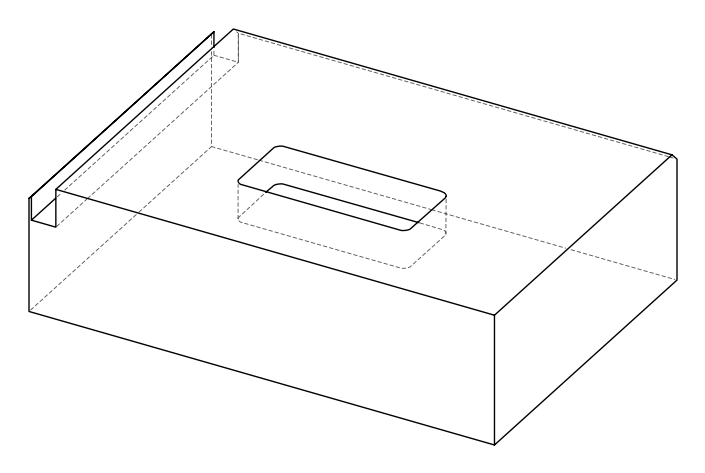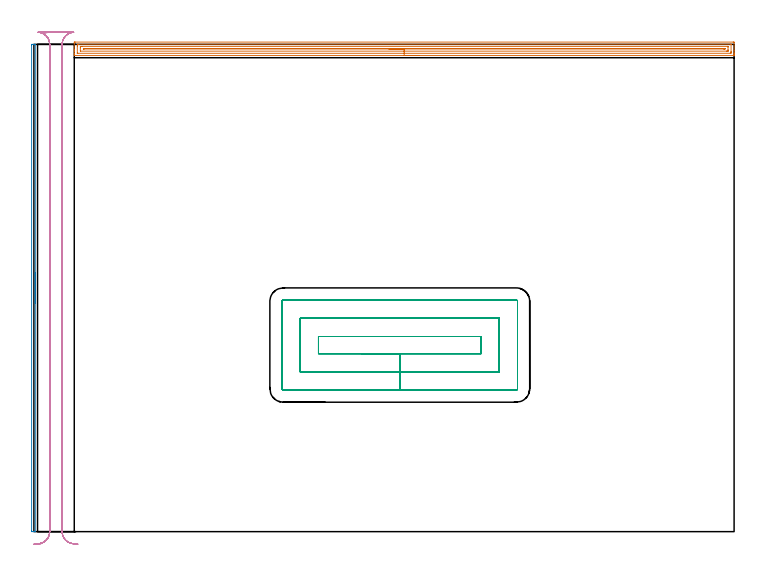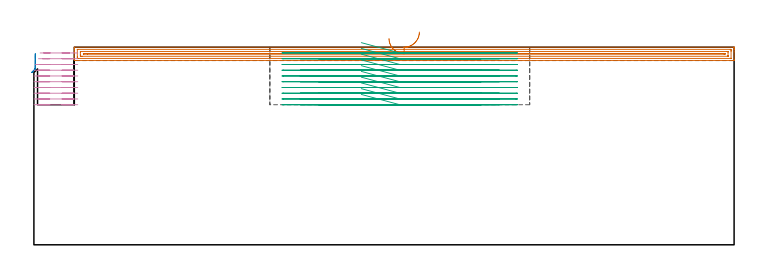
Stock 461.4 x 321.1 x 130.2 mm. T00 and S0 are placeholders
(PLAN: 4 operations, 1 tool changes, 52.8 min)
(1 AREA_MILL | FG_CHAMFER_SURFACE | UGT0205_001 | 14.08 min | 17049 mm3)
(2 AREA_MILL_1 | FG_CHAMFER_SURFACE_1 | UGT0205_001 | 2.72 min | 39359 mm3)
(3 MILL_RECTANGULAR_POCKET | POCKET_RECTANGULAR_STRAIGHT | NXT0201_012 | Follow Part, ap 4, ae 75% | 21.54 min | 486124 mm3)
(4 MILL_RECTANGULAR_SLOT | SLOT_RECTANGULAR | NXT0201_012 | Follow Part, ap 4, ae 75% | 14.48 min | 266851 mm3)
(TOOL UGT0205_001 | Chamfer Mill 20 x 3 x 45 deg. | D20 FL50 Z2)
(TOOL NXT0201_012 | ENDMILL 16mm [2P460-1600-NA 1630] | D16 FL38 Z6)
(OP 1 AREA_MILL)
G17 G21 G94 G90
T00 M6
G54
G17 G0 G90 X254. Y313.8 S1061 M3
G43 Z140.2 H0
G94 G1 X253.962 Z139.328 F250.
X253.848 Z138.463
X253.659 Z137.612
X253.397 Z136.78
X253.063 Z135.974
X252.66 Z135.2
X252.192 Z134.464
X251.66 Z133.772
X251.071 Z133.129
X250.428 Z132.54
X249.736 Z132.008
X249. Z131.54
X248.226 Z131.137
X247.42 Z130.803
X246.588 Z130.541
X245.736 Z130.352
X244.872 Z130.238
X244. Z130.2
X26.779
X26.603 Y313.799 Z130.192
X26.602
X26.6 Y314.15 Z129.849
Y314.413 Z129.586
Y315.118 Z128.877
Y316.351 Z127.646
Y316.879 Z127.115
Y317.496 Z126.5
Y321.898 Z122.099
X26.603 Y322.162 Z121.835
X26.61 Y322.592 Z121.406
X26.785 Y322.596 Z121.402
X27.226 Y322.6 Z121.4
X460.774 Y322.599 Z121.401
X461.215 Y322.596 Z121.402
X461.39 Y322.592 Z121.406
X461.4 Y322.162 Z121.835
Y316.879 Z127.115
Y315.471 Z128.525
Y315.118 Z128.877
Y314.413 Z129.586
Y314.151 Z129.849
X461.398 Y313.799 Z130.192
X461.397
X461.222 Y313.8 Z130.2
X244.
Y315.214 Z128.786
X28.916 Y315.215 Z128.785
X28.641 Y315.22 Z128.78
X28.614 Y315.221 Z128.779
X28.609 Y315.24 Z128.76
X28.603 Y315.274 Z128.726
X28.601 Y315.308 Z128.692
X28.6 Y319.928 Z124.072
X28.603 Y320.401 Z123.599
X28.608 Y320.801 Z123.199
X28.625 Y321.179 Z122.821
X29.014 Y321.184 Z122.816
X29.112 Y321.185 Z122.815
X459.084
X459.359 Y321.18 Z122.82
X459.386 Y321.179 Z122.821
X459.391 Y321.16 Z122.84
X459.397 Y321.126 Z122.874
X459.399 Y321.092 Z122.908
X459.4 Y316.472 Z127.528
X459.397 Y315.999 Z128.001
X459.392 Y315.599 Z128.401
X459.375 Y315.221 Z128.779
X458.986 Y315.216 Z128.784
X458.888 Y315.215 Z128.785
X244. Y315.214 Z128.786
Y316.628 Z127.372
X30.802 Y316.629 Z127.371
X30.717 Y316.63 Z127.37
X30.649 Y316.633 Z127.367
X30.613 Y316.635 Z127.365
X30.61 Y316.681 Z127.319
X30.604 Y316.879 Z127.121
X30.601 Y317.077 Z126.923
X30.6 Y318.839 Z125.161
X30.605 Y319.521 Z124.479
X30.608 Y319.711 Z124.289
X30.619 Y319.765 Z124.235
X30.675 Y319.767 Z124.233
X30.802 Y319.769 Z124.231
X31.441 Y319.771 Z124.229
X31.696 Y319.772 Z124.228
X457.198 Y319.771 Z124.229
X457.283 Y319.77 Z124.23
X457.351 Y319.767 Z124.233
X457.387 Y319.765 Z124.235
X457.39 Y319.719 Z124.281
X457.396 Y319.521 Z124.479
X457.399 Y319.323 Z124.677
X457.4 Y317.561 Z126.439
X457.395 Y316.879 Z127.121
X457.392 Y316.689 Z127.311
X457.381 Y316.635 Z127.365
X457.325 Y316.633 Z127.367
X457.198 Y316.631 Z127.369
X456.559 Y316.629 Z127.371
X456.305 Y316.628 Z127.372
X244.
Y318.043 Z125.957
X33.196
X32.877 Y318.044 Z125.956
X32.717 Y318.047 Z125.953
X32.619 Y318.049 Z125.951
X32.61 Y318.093 Z125.907
X32.608 Y318.2 Z125.8
X32.61 Y318.307 Z125.693
X32.619 Y318.351 Z125.649
X32.717 Y318.353 Z125.647
X32.878 Y318.356 Z125.644
X35.271 Y318.357 Z125.643
X454.804
X455.123 Y318.356 Z125.644
X455.283 Y318.353 Z125.647
X455.381 Y318.351 Z125.649
X455.39 Y318.307 Z125.693
X455.392 Y318.2 Z125.8
X455.39 Y318.093 Z125.907
X455.381 Y318.049 Z125.951
X455.283 Y318.047 Z125.953
X455.122 Y318.044 Z125.956
X454.804 Y318.043 Z125.957
X454.517
X244.
X243.128 Z125.995
X242.264 Z126.109
X241.412 Z126.298
X240.58 Z126.56
X239.774 Z126.894
X239. Z127.297
X238.264 Z127.766
X237.572 Z128.297
X236.929 Z128.886
X236.34 Z129.529
X235.808 Z130.222
X235.34 Z130.957
X234.937 Z131.731
X234.603 Z132.537
X234.341 Z133.369
X234.152 Z134.221
X234.038 Z135.086
X234. Z135.957
G0 Z140.2
M5
M2
(OP 2 AREA_MILL_1)
G17 G21 G94 G90
T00 M6
G54
G17 G0 G90 X0.9 Y170.55 S1061 M3
G43 Z140.2 H0
Z125.9
G94 G1 Y170.512 Z125.028 F250.
Y170.398 Z124.163
Y170.209 Z123.312
Y169.947 Z122.48
Y169.613 Z121.674
Y169.21 Z120.9
Y168.742 Z120.164
Y168.21 Z119.472
Y167.621 Z118.829
Y166.978 Z118.239
Y166.286 Z117.708
Y165.55 Z117.24
Y164.776 Z116.837
Y163.97 Z116.503
Y163.138 Z116.241
Y162.287 Z116.052
Y161.422 Z115.938
Y160.55 Z115.9
Y0.173
X0.897 Y0.01 Z115.888
X0.776 Y0.003 Z115.768
X0.647 Y0. Z115.646
X0.375 Z115.375
X-0.3 Z114.695
X-1.395 Y0.001 Z113.601
X-1.491 Y0.004 Z113.505
X-1.494 Y0.008 Z113.503
X-1.5 Y0.341 Z113.5
Y320.48
X-1.499 Y320.76 Z113.501
X-1.494 Y321.092 Z113.503
X-1.491 Y321.096 Z113.506
X-1.173 Y321.1 Z113.823
X-0.638 Z114.358
X-0.3 Z114.695
X0.647 Z115.646
X0.776 Y321.097 Z115.768
X0.898 Y321.09 Z115.888
X0.9 Y320.927 Z115.9
Y160.55
Y159.678 Z115.938
Y158.814 Z116.052
Y157.962 Z116.241
Y157.13 Z116.503
Y156.324 Z116.837
Y155.55 Z117.24
Y154.814 Z117.708
Y154.122 Z118.239
Y153.479 Z118.829
Y152.89 Z119.472
Y152.359 Z120.164
Y151.89 Z120.9
Y151.487 Z121.674
Y151.153 Z122.48
Y150.891 Z123.312
Y150.702 Z124.163
Y150.588 Z125.028
Y150.55 Z125.9
G0 Z140.2
M5
M2
(OP 3 MILL_RECTANGULAR_POCKET)
G17 G21 G94 G90
T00 M6
G54
G17 G0 G90 X215.759 Y117.3 S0 M3
G43 Z140.2 H1
Z133.2
G94 G1 X241.1 Z126.41 F250.
X294.7 F500.
Y128.6
X187.5
Y117.3
X241.1
Y105.3
X306.7
Y140.6
X175.5
Y105.3
X241.1
Y93.3
X317.8
G3 X318.7 Y94.2 R0.9
G1 Y151.7
G3 X317.8 Y152.6 R0.9
G1 X164.4
G3 X163.5 Y151.7 R0.9
G1 Y94.2
G3 X164.4 Y93.3 R0.9
G1 X241.1
X242.1
G0 X215.759 Y117.3 Z129.41
G1 X241.1 Z122.62 F250.
X294.7 F500.
Y128.6
X187.5
Y117.3
X241.1
Y105.3
X306.7
Y140.6
X175.5
Y105.3
X241.1
Y93.3
X317.8
G3 X318.7 Y94.2 R0.9
G1 Y151.7
G3 X317.8 Y152.6 R0.9
G1 X164.4
G3 X163.5 Y151.7 R0.9
G1 Y94.2
G3 X164.4 Y93.3 R0.9
G1 X241.1
X242.1
G0 X215.759 Y117.3 Z125.62
G1 X241.1 Z118.83 F250.
X294.7 F500.
Y128.6
X187.5
Y117.3
X241.1
Y105.3
X306.7
Y140.6
X175.5
Y105.3
X241.1
Y93.3
X317.8
G3 X318.7 Y94.2 R0.9
G1 Y151.7
G3 X317.8 Y152.6 R0.9
G1 X164.4
G3 X163.5 Y151.7 R0.9
G1 Y94.2
G3 X164.4 Y93.3 R0.9
G1 X241.1
X242.1
G0 X215.759 Y117.3 Z121.83
G1 X241.1 Z115.04 F250.
X294.7 F500.
Y128.6
X187.5
Y117.3
X241.1
Y105.3
X306.7
Y140.6
X175.5
Y105.3
X241.1
Y93.3
X317.8
G3 X318.7 Y94.2 R0.9
G1 Y151.7
G3 X317.8 Y152.6 R0.9
G1 X164.4
G3 X163.5 Y151.7 R0.9
G1 Y94.2
G3 X164.4 Y93.3 R0.9
G1 X241.1
X242.1
G0 X215.759 Y117.3 Z118.04
G1 X241.1 Z111.25 F250.
X294.7 F500.
Y128.6
X187.5
Y117.3
X241.1
Y105.3
X306.7
Y140.6
X175.5
Y105.3
X241.1
Y93.3
X317.8
G3 X318.7 Y94.2 R0.9
G1 Y151.7
G3 X317.8 Y152.6 R0.9
G1 X164.4
G3 X163.5 Y151.7 R0.9
G1 Y94.2
G3 X164.4 Y93.3 R0.9
G1 X241.1
X242.1
G0 X215.759 Y117.3 Z114.25
G1 X241.1 Z107.46 F250.
X294.7 F500.
Y128.6
X187.5
Y117.3
X241.1
Y105.3
X306.7
Y140.6
X175.5
Y105.3
X241.1
Y93.3
X317.8
G3 X318.7 Y94.2 R0.9
G1 Y151.7
G3 X317.8 Y152.6 R0.9
G1 X164.4
G3 X163.5 Y151.7 R0.9
G1 Y94.2
G3 X164.4 Y93.3 R0.9
G1 X241.1
X242.1
G0 X215.759 Y117.3 Z110.46
G1 X241.1 Z103.67 F250.
X294.7 F500.
Y128.6
X187.5
Y117.3
X241.1
Y105.3
X306.7
Y140.6
X175.5
Y105.3
X241.1
Y93.3
X317.8
G3 X318.7 Y94.2 R0.9
G1 Y151.7
G3 X317.8 Y152.6 R0.9
G1 X164.4
G3 X163.5 Y151.7 R0.9
G1 Y94.2
G3 X164.4 Y93.3 R0.9
G1 X241.1
X242.1
G0 X215.759 Y117.3 Z106.67
G1 X241.1 Z99.88 F250.
X294.7 F500.
Y128.6
X187.5
Y117.3
X241.1
Y105.3
X306.7
Y140.6
X175.5
Y105.3
X241.1
Y93.3
X317.8
G3 X318.7 Y94.2 R0.9
G1 Y151.7
G3 X317.8 Y152.6 R0.9
G1 X164.4
G3 X163.5 Y151.7 R0.9
G1 Y94.2
G3 X164.4 Y93.3 R0.9
G1 X241.1
X242.1
G0 X215.759 Y117.3 Z102.88
G1 X241.1 Z96.09 F250.
X294.7 F500.
Y128.6
X187.5
Y117.3
X241.1
Y105.3
X306.7
Y140.6
X175.5
Y105.3
X241.1
Y93.3
X317.8
G3 X318.7 Y94.2 R0.9
G1 Y151.7
G3 X317.8 Y152.6 R0.9
G1 X164.4
G3 X163.5 Y151.7 R0.9
G1 Y94.2
G3 X164.4 Y93.3 R0.9
G1 X241.1
X242.1
G0 X215.759 Y117.3 Z99.09
G1 X241.1 Z92.3 F250.
X294.7 F500.
Y128.6
X187.5
Y117.3
X241.1
Y105.3
X306.7
Y140.6
X175.5
Y105.3
X241.1
Y93.3
X317.8
G3 X318.7 Y94.2 R0.9
G1 Y151.7
G3 X317.8 Y152.6 R0.9
G1 X164.4
G3 X163.5 Y151.7 R0.9
G1 Y94.2
G3 X164.4 Y93.3 R0.9
G1 X241.1
X242.1
G0 Z140.2
M5
M2
(OP 4 MILL_RECTANGULAR_SLOT)
G17 G21 G94 G90
T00 M6
G54
G17 G0 G90 X28.897 Y-8.23 S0 M3
G43 Z140.2 H1
Z126.41
G94 G1 X25.908 Y-7.97 F250.
G2 X18.6 Y0. R8. F500.
G1 Y321.1
G2 X23.432 Y328.446 R8.
G3 X20.273 Y329.1 R8.
G1 X10.89
G3 X6.65 Y327.878 R8.
G2 X10.4 Y321.1 R8.
G1 Y0.
G2 X6.65 Y-6.778 R8.
G1 X4.108 Y-8.371 F250.
G0 X28.897 Y-8.23 Z122.62
G1 X25.908 Y-7.97
G2 X18.6 Y0. R8. F500.
G1 Y321.1
G2 X25.331 Y328.999 R8.
G1 X25.335 Y329.028
G3 X24.277 Y329.1 R8.
G1 X9.11
G3 X5.76 Y328.36 R8.
G2 X10.4 Y321.1 R8.
G1 Y0.
G2 X5.76 Y-7.26 R8.
G1 X3.037 Y-8.52 F250.
G0 X28.897 Y-8.23 Z118.83
G1 X25.908 Y-7.97
G2 X18.6 Y0. R8. F500.
G1 Y321.1
G2 X26.2 Y329.09 R8.
G1 Y329.1
X5.32
G3 X3.942 Y328.979 R8.
G1 X3.947 Y328.949
G2 X10.4 Y321.1 R8.
G1 Y0.
G2 X3.947 Y-7.849 R8.
G1 X1.003 Y-8.429 F250.
G0 X28.897 Y-8.23 Z115.04
G1 X25.908 Y-7.97
G2 X18.6 Y0. R8. F500.
G1 Y321.1
G2 X26.2 Y329.09 R8.
G1 X2.8
G2 X10.4 Y321.1 R8.
G1 Y0.
G2 X3.092 Y-7.97 R8.
G1 X0.103 Y-8.23 F250.
G0 X28.897 Z111.25
G1 X25.908 Y-7.97
G2 X18.6 Y0. R8. F500.
G1 Y321.1
G2 X26.2 Y329.09 R8.
G1 X2.8
G2 X10.4 Y321.1 R8.
G1 Y0.
G2 X3.092 Y-7.97 R8.
G1 X0.103 Y-8.23 F250.
G0 X28.897 Z107.46
G1 X25.908 Y-7.97
G2 X18.6 Y0. R8. F500.
G1 Y321.1
G2 X26.2 Y329.09 R8.
G1 X2.8
G2 X10.4 Y321.1 R8.
G1 Y0.
G2 X3.092 Y-7.97 R8.
G1 X0.103 Y-8.23 F250.
G0 X28.897 Z103.67
G1 X25.908 Y-7.97
G2 X18.6 Y0. R8. F500.
G1 Y321.1
G2 X26.2 Y329.09 R8.
G1 X2.8
G2 X10.4 Y321.1 R8.
G1 Y0.
G2 X3.092 Y-7.97 R8.
G1 X0.103 Y-8.23 F250.
G0 X28.897 Z99.88
G1 X25.908 Y-7.97
G2 X18.6 Y0. R8. F500.
G1 Y321.1
G2 X26.2 Y329.09 R8.
G1 X2.8
G2 X10.4 Y321.1 R8.
G1 Y0.
G2 X3.092 Y-7.97 R8.
G1 X0.103 Y-8.23 F250.
G0 X28.897 Z96.09
G1 X25.908 Y-7.97
G2 X18.6 Y0. R8. F500.
G1 Y321.1
G2 X26.2 Y329.09 R8.
G1 X2.8
G2 X10.4 Y321.1 R8.
G1 Y0.
G2 X3.092 Y-7.97 R8.
G1 X0.103 Y-8.23 F250.
G0 X28.897 Z92.3
G1 X25.908 Y-7.97
G2 X18.6 Y0. R8. F500.
G1 Y321.1
G2 X26.2 Y329.09 R8.
G1 X2.8
G2 X10.4 Y321.1 R8.
G1 Y0.
G2 X3.092 Y-7.97 R8.
G1 X0.103 Y-8.23 F250.
G0 Z140.2
M5
M2
